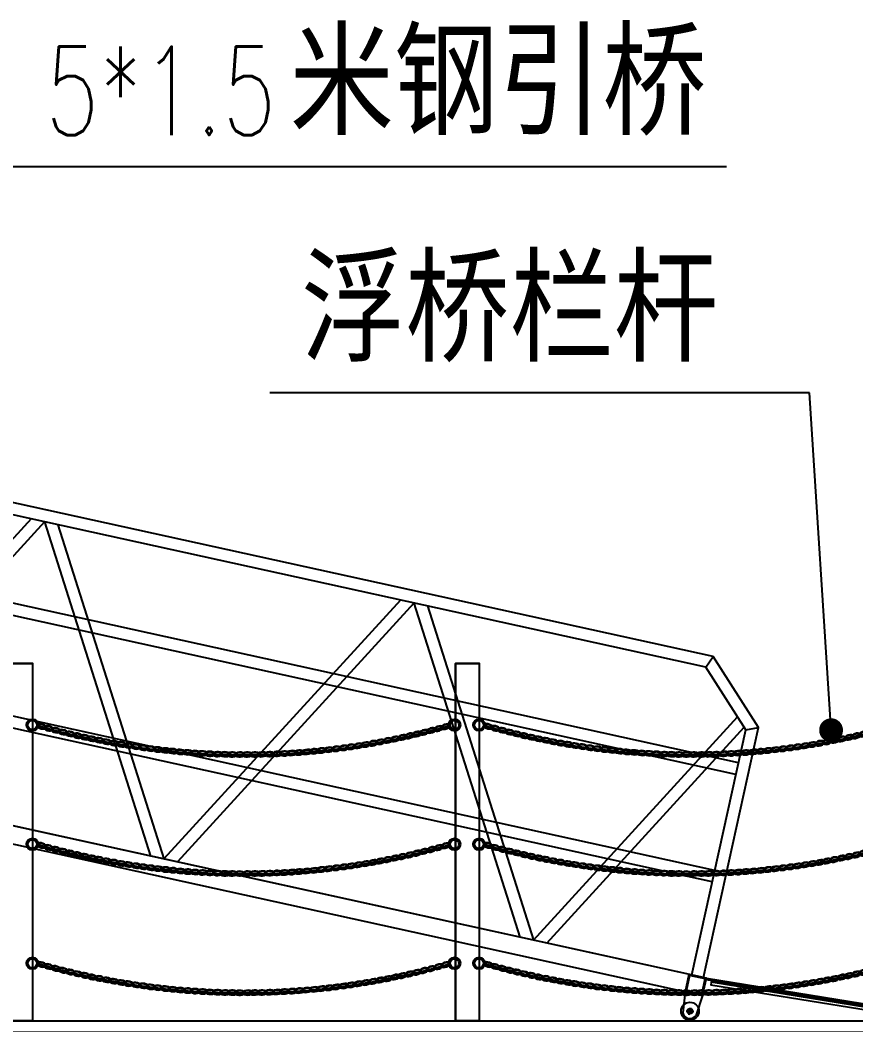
# Model space of a CAD drawing. Header units: millimetres. Extents: x 7263 to 319917, y -161937 to 156976.
# Drawn here: x 158234 to 161041, y -120162 to -116787 of the extents above; entities that cross this region are included whole.
import ezdxf

# ---------------------------------------------------------------- set-up
doc = ezdxf.new("R2010")
doc.units = ezdxf.units.MM
doc.header["$LTSCALE"] = 1000
for name, color, linetype in [('00-HATCH(填充)', 250, 'Continuous'), ('DIM_LEAD', 3, 'Continuous'), ('PUB_TEXT', 7, 'Continuous'), ('W-PLASTIC_RAILINGS塑木栏杆', 6, 'Continuous'), ('W-REVETMENT驳岸', 251, 'Continuous'), ('W-STEEL_KEEL钢龙骨', 5, 'Continuous')]:
    doc.layers.add(name, color=color, linetype=linetype)
doc.styles.add('_TCH_DIM', font='SIMPLEX.shx', dxfattribs={"bigfont": 'hztxt.shx'})

# ---------------------------------------------------------------- blocks, each defined once
blk = doc.blocks.new('踏板')
at = {"color": 1}
blk.add_line((-10.2, 12.8), (-10.2, 12.8), dxfattribs=at)
blk.add_lwpolyline([(771.4, -170.8), (770.7, -173.7, -0.414214), (769.5, -174.4), (-6, 11.7, -0.416514), (-6.7, 12.9), (-5.8, 16.8, -0.411917), (-4.6, 17.6), (770, -168.4)], format="xyb")
blk.add_lwpolyline([(669.4, -150.4), (12.1, 7.4), (9, -5.3), (666.4, -163)], close=True)
blk.add_lwpolyline([(668.2, -155.3), (10.9, 2.5)])
blk = doc.blocks.new('引桥')
at = {"color": 4}
for p, q in [((2273.4, 539.9), (2290, 579.9)), ((2450, 363.3), (2490, 379.9))]:
    blk.add_line(p, q, dxfattribs=at)
at = {"color": 0}
for p, q in [((2450, 249.9), (-2450, 249.9)), ((2450, 209.9), (-2450, 209.9)), ((2450, -120.1), (-2450, -120.1)), ((2450, -160.1), (-2450, -160.1))]:
    blk.add_line(p, q, dxfattribs=at)
at = {"color": 3}
blk.add_line((2500, -480.1), (-2445, -480.1), dxfattribs=at)
at = {"color": 3, "lineweight": 5}
blk.add_line((2500, -540.1), (2440, -540.1), dxfattribs=at)
for p, q in [((2440, -540.1), (2500, -540.1)), ((2440, -540.1), (2447.6, -611.1)), ((2500, -540.1), (2492.4, -611.1))]:
    blk.add_line(p, q)
at = {"color": 4}
for points in [[(2290, 579.9), (-2290, 579.9), (-2490, 379.9), (-2490, -480.1)], [(2490, -480.1), (2490, 379.9), (2290, 579.9)], [(2273.4, 539.9), (-2273.4, 539.9), (-2450, 363.3), (-2450, -480.1)], [(2450, -480.1), (2450, 363.3), (2273.4, 539.9)]]:
    blk.add_lwpolyline(points, dxfattribs=at)
for points in [[(-46.2, 539.9), (-635.1, -480.1)], [(0, 539.9), (-588.9, -480.1)], [(0, 539.9), (588.9, -480.1)], [(46.2, 539.9), (635.1, -480.1)], [(1224, 539.9), (635.1, -480.1)], [(1270.2, 539.9), (681.3, -480.1)], [(1270.2, 539.9), (1859.1, -480.1)], [(1316.4, 539.9), (1905.3, -480.1)], [(1905.3, -480.1), (2413.4, 400)], [(1951.4, -480.1), (2442.6, 370.7)]]:
    blk.add_lwpolyline(points)
at = {"color": 3}
blk.add_lwpolyline([(-2445, -540.1), (2500, -540.1), (2500, -480.1), (-2445, -480.1)], dxfattribs=at)
for points in [[(2500, -480.1), (2440, -480.1), (2440, -540.1), (2500, -540.1)], [(2497, -483.1), (2443, -483.1), (2443, -537.1), (2497, -537.1)]]:
    blk.add_lwpolyline(points, close=True)
at = {"lineweight": -3}
blk.add_circle((2470, -600.1), 30, dxfattribs=at)
blk.add_circle((2470, -600.1), 9)
blk.add_arc((2470, -600.1), 25, 206.1956, 333.8044)
at = {"layer": '00-HATCH(填充)', "color": 0, "lineweight": -3, "ltscale": 0.5}
for p, q in [((2457.5, -600.1), (2482.5, -600.1)), ((2470, -612.6), (2470, -587.6))]:
    blk.add_line(p, q, dxfattribs=at)
at = {"layer": '00-HATCH(填充)', "color": 0, "lineweight": -3}
blk.add_circle((2470, -600.1), 6, dxfattribs=at)
blk = doc.blocks.new('*U472')
at = {"layer": 'W-PLASTIC_RAILINGS塑木栏杆'}
for centre, start_param, end_param in [((15.9, 0.7), 5.719675, 11.831037), ((41, 0.9), 2.578067, 8.689445)]:
    blk.add_ellipse(centre, major_axis=(15.9, 0.7), ratio=0.498883, start_param=start_param, end_param=end_param, dxfattribs=at)
for points, knots in [([(28.1, -1.9), (28.2, -1.8), (28.3, -1.6), (29, -1), (29.4, -0.5), (29.8, 0.2), (30, 0.5), (30, 1), (30, 1.1), (30, 1.3), (30, 1.5), (30, 1.8), (29.8, 2.3), (29.6, 2.6), (29.1, 3.2), (28.8, 3.5), (28.1, 4.1), (27.6, 4.4), (26.1, 5.2), (24.7, 5.7), (21.7, 6.5), (20, 6.7), (16.5, 6.9), (14.7, 6.8), (11.2, 6.3), (9.5, 5.9), (6.8, 5), (5.7, 4.5), (4.1, 3.5), (3.5, 3), (2.6, 2.1), (2.3, 1.7), (2, 1), (1.9, 0.7), (1.8, 0.1), (1.8, -0.2), (2, -0.8), (2.2, -1.1), (2.7, -1.8), (3.1, -2.2), (4.1, -2.9), (4.7, -3.3), (6, -3.9), (6.8, -4.2), (9, -4.9), (10.5, -5.2), (13.9, -5.5), (15.6, -5.5), (19, -5.2), (20.7, -4.9), (23.8, -4.1), (25.2, -3.6), (26.4, -3), (26.4, -2.9), (26.5, -2.9)], [5.672591, 5.672591, 5.672591, 5.672591, 5.732045, 5.732045, 5.989329, 5.989329, 6.173043, 6.173043, 6.283185, 6.283185, 6.283185, 6.455274, 6.455274, 6.627362, 6.627362, 6.79945, 6.79945, 6.971538, 6.971538, 7.326596, 7.326596, 7.681654, 7.681654, 8.036712, 8.036712, 8.39177, 8.39177, 8.689562, 8.689562, 8.937439, 8.937439, 9.144062, 9.144062, 9.350686, 9.350686, 9.55731, 9.55731, 9.763933, 9.763933, 9.970557, 9.970557, 10.177181, 10.177181, 10.383804, 10.383804, 10.72734, 10.72734, 11.070875, 11.070875, 11.414411, 11.414411, 11.757946, 11.757946, 11.773982, 11.773982, 11.773982, 11.773982]), ([(28.9, 3.4), (28.6, 3.2), (28.3, 2.9), (27.7, 2.3), (27.4, 1.9), (27, 1.2), (26.9, 0.9), (26.9, 0.3), (26.9, 0), (27.1, -0.6), (27.3, -1), (27.8, -1.7), (28.2, -2), (29.1, -2.7), (29.7, -3.1), (31.1, -3.7), (31.8, -4), (34, -4.7), (35.6, -5), (38.9, -5.3), (40.7, -5.3), (44.1, -5.1), (45.8, -4.8), (48.8, -3.9), (50.2, -3.4), (52.2, -2.3), (53, -1.8), (54.1, -0.9), (54.5, -0.4), (54.9, 0.4), (55, 0.7), (55.1, 1.1), (55.1, 1.3), (55.1, 1.5), (55.1, 1.7), (55, 1.9), (54.8, 2.5), (54.7, 2.8), (54.2, 3.3), (53.9, 3.6), (53.2, 4.2), (52.7, 4.5), (51.1, 5.4), (49.8, 5.9), (46.8, 6.7), (45.1, 6.9), (41.6, 7.1), (39.7, 7), (36.3, 6.5), (34.6, 6.1), (32.1, 5.3), (31.2, 4.9), (30.4, 4.4)], [2.530994, 2.530994, 2.530994, 2.530994, 2.654253, 2.654253, 2.860877, 2.860877, 3.067501, 3.067501, 3.274124, 3.274124, 3.480748, 3.480748, 3.687372, 3.687372, 3.893995, 3.893995, 4.100619, 4.100619, 4.444154, 4.444154, 4.78769, 4.78769, 5.131226, 5.131226, 5.474761, 5.474761, 5.732045, 5.732045, 5.989329, 5.989329, 6.173043, 6.173043, 6.283185, 6.283185, 6.283185, 6.455274, 6.455274, 6.627362, 6.627362, 6.79945, 6.79945, 6.971538, 6.971538, 7.326596, 7.326596, 7.681654, 7.681654, 8.036712, 8.036712, 8.39177, 8.39177, 8.632388, 8.632388, 8.632388, 8.632388])]:
    blk.add_open_spline(points, degree=3, knots=knots, dxfattribs=at)
blk = doc.blocks.new('*U471')
at = {"layer": 'W-REVETMENT驳岸', "color": 0, "linetype": 'ByBlock', "lineweight": -2, "transparency": 16777216}
for p, rotation in [((158290, -119155.5, 0), 343.7596410643241), ((158338.2, -119169, 0), 344.9116509759439), ((159575, -119183.8, 0), 13.7118987664289), ((159623.4, -119171.5, 0), 14.86390867804875), ((158386.6, -119181.5, 0), 346.0636608875634), ((158435.2, -119193.1, 0), 347.2156707991829), ((158484.1, -119203.6, 0), 348.3676807108018), ((159428.3, -119215, 0), 10.25586903157044), ((159477.4, -119205.6, 0), 11.40787894318993), ((159526.3, -119195.2, 0), 12.55988885480942), ((158533.2, -119213.2, 0), 349.5196906224209), ((158582.4, -119221.8, 0), 350.6717005340404), ((158631.8, -119229.4, 0), 351.8237104456595), ((158681.4, -119236, 0), 352.9757203572792), ((159230.2, -119242.6, 0), 5.647829385092752), ((159280, -119237.2, 0), 6.799839296711946), ((159329.5, -119230.8, 0), 7.951849208331474), ((159379, -119223.4, 0), 9.103859119950942), ((158731.1, -119241.7, 0), 354.1277302688983), ((158780.9, -119246.3, 0), 355.2797401805178), ((158830.7, -119249.9, 0), 356.4317500921376), ((158880.7, -119252.5, 0), 357.5837600037576), ((158930.7, -119254.1, 0), 358.7357699153767), ((158980.6, -119254.7, 0), 359.8877798269957), ((159030.6, -119254.3, 0), 1.039789738615529), ((159080.6, -119252.9, 0), 2.191799650234382), ((159130.6, -119250.5, 0), 3.343809561854126), ((159180.4, -119247.1, 0), 4.495819473473601)]:
    blk.add_blockref('*U472', p, dxfattribs=dict(at, rotation=rotation))
blk = doc.blocks.new('*U467')
at = {"layer": 'W-PLASTIC_RAILINGS塑木栏杆'}
for centre, start_param, end_param in [((15.9, 0.7), 5.719675, 11.831037), ((41, 0.9), 2.578067, 8.689445)]:
    blk.add_ellipse(centre, major_axis=(15.9, 0.7), ratio=0.498883, start_param=start_param, end_param=end_param, dxfattribs=at)
for points, knots in [([(28.1, -1.9), (28.2, -1.8), (28.3, -1.6), (29, -1), (29.4, -0.5), (29.8, 0.2), (30, 0.5), (30, 1), (30, 1.1), (30, 1.3), (30, 1.5), (30, 1.8), (29.8, 2.3), (29.6, 2.6), (29.1, 3.2), (28.8, 3.5), (28.1, 4.1), (27.6, 4.4), (26.1, 5.2), (24.7, 5.7), (21.7, 6.5), (20, 6.7), (16.5, 6.9), (14.7, 6.8), (11.2, 6.3), (9.5, 5.9), (6.8, 5), (5.7, 4.5), (4.1, 3.5), (3.5, 3), (2.6, 2.1), (2.3, 1.7), (2, 1), (1.9, 0.7), (1.8, 0.1), (1.8, -0.2), (2, -0.8), (2.2, -1.1), (2.7, -1.8), (3.1, -2.2), (4.1, -2.9), (4.7, -3.3), (6, -3.9), (6.8, -4.2), (9, -4.9), (10.5, -5.2), (13.9, -5.5), (15.6, -5.5), (19, -5.2), (20.7, -4.9), (23.8, -4.1), (25.2, -3.6), (26.4, -3), (26.4, -2.9), (26.5, -2.9)], [5.672591, 5.672591, 5.672591, 5.672591, 5.732045, 5.732045, 5.989329, 5.989329, 6.173043, 6.173043, 6.283185, 6.283185, 6.283185, 6.455274, 6.455274, 6.627362, 6.627362, 6.79945, 6.79945, 6.971538, 6.971538, 7.326596, 7.326596, 7.681654, 7.681654, 8.036712, 8.036712, 8.39177, 8.39177, 8.689562, 8.689562, 8.937439, 8.937439, 9.144062, 9.144062, 9.350686, 9.350686, 9.55731, 9.55731, 9.763933, 9.763933, 9.970557, 9.970557, 10.177181, 10.177181, 10.383804, 10.383804, 10.72734, 10.72734, 11.070875, 11.070875, 11.414411, 11.414411, 11.757946, 11.757946, 11.773982, 11.773982, 11.773982, 11.773982]), ([(28.9, 3.4), (28.6, 3.2), (28.3, 2.9), (27.7, 2.3), (27.4, 1.9), (27, 1.2), (26.9, 0.9), (26.9, 0.3), (26.9, 0), (27.1, -0.6), (27.3, -1), (27.8, -1.7), (28.2, -2), (29.1, -2.7), (29.7, -3.1), (31.1, -3.7), (31.8, -4), (34, -4.7), (35.6, -5), (38.9, -5.3), (40.7, -5.3), (44.1, -5.1), (45.8, -4.8), (48.8, -3.9), (50.2, -3.4), (52.2, -2.3), (53, -1.8), (54.1, -0.9), (54.5, -0.4), (54.9, 0.4), (55, 0.7), (55.1, 1.1), (55.1, 1.3), (55.1, 1.5), (55.1, 1.7), (55, 1.9), (54.8, 2.5), (54.7, 2.8), (54.2, 3.3), (53.9, 3.6), (53.2, 4.2), (52.7, 4.5), (51.1, 5.4), (49.8, 5.9), (46.8, 6.7), (45.1, 6.9), (41.6, 7.1), (39.7, 7), (36.3, 6.5), (34.6, 6.1), (32.1, 5.3), (31.2, 4.9), (30.4, 4.4)], [2.530994, 2.530994, 2.530994, 2.530994, 2.654253, 2.654253, 2.860877, 2.860877, 3.067501, 3.067501, 3.274124, 3.274124, 3.480748, 3.480748, 3.687372, 3.687372, 3.893995, 3.893995, 4.100619, 4.100619, 4.444154, 4.444154, 4.78769, 4.78769, 5.131226, 5.131226, 5.474761, 5.474761, 5.732045, 5.732045, 5.989329, 5.989329, 6.173043, 6.173043, 6.283185, 6.283185, 6.283185, 6.455274, 6.455274, 6.627362, 6.627362, 6.79945, 6.79945, 6.971538, 6.971538, 7.326596, 7.326596, 7.681654, 7.681654, 8.036712, 8.036712, 8.39177, 8.39177, 8.632388, 8.632388, 8.632388, 8.632388])]:
    blk.add_open_spline(points, degree=3, knots=knots, dxfattribs=at)
blk = doc.blocks.new('*U468')
at = {"layer": 'W-REVETMENT驳岸', "color": 0, "linetype": 'ByBlock', "lineweight": -2, "transparency": 16777216}
for p, rotation in [((158290, -119555.5, 0), 343.7596410643241), ((158338.2, -119569, 0), 344.9116509759439), ((159575, -119583.8, 0), 13.7118987664289), ((159623.4, -119571.5, 0), 14.86390867804875), ((158386.6, -119581.5, 0), 346.0636608875634), ((158435.2, -119593.1, 0), 347.2156707991829), ((158484.1, -119603.6, 0), 348.3676807108018), ((159428.3, -119615, 0), 10.25586903157044), ((159477.4, -119605.6, 0), 11.40787894318993), ((159526.3, -119595.2, 0), 12.55988885480942), ((158533.2, -119613.2, 0), 349.5196906224209), ((158582.4, -119621.8, 0), 350.6717005340404), ((158631.8, -119629.4, 0), 351.8237104456595), ((158681.4, -119636, 0), 352.9757203572792), ((158731.1, -119641.7, 0), 354.1277302688983), ((159180.4, -119647.1, 0), 4.495819473473601), ((159230.2, -119642.6, 0), 5.647829385092752), ((159280, -119637.2, 0), 6.799839296711946), ((159329.5, -119630.8, 0), 7.951849208331474), ((159379, -119623.4, 0), 9.103859119950942), ((158780.9, -119646.3, 0), 355.2797401805178), ((158830.7, -119649.9, 0), 356.4317500921376), ((158880.7, -119652.5, 0), 357.5837600037576), ((158930.7, -119654.1, 0), 358.7357699153767), ((158980.6, -119654.7, 0), 359.8877798269957), ((159030.6, -119654.3, 0), 1.039789738615529), ((159080.6, -119652.9, 0), 2.191799650234382), ((159130.6, -119650.5, 0), 3.343809561854126)]:
    blk.add_blockref('*U467', p, dxfattribs=dict(at, rotation=rotation))
blk = doc.blocks.new('*U469')
at = {"layer": 'W-PLASTIC_RAILINGS塑木栏杆'}
for centre, start_param, end_param in [((15.9, 0.7), 5.719675, 11.831037), ((41, 0.9), 2.578067, 8.689445)]:
    blk.add_ellipse(centre, major_axis=(15.9, 0.7), ratio=0.498883, start_param=start_param, end_param=end_param, dxfattribs=at)
for points, knots in [([(28.1, -1.9), (28.2, -1.8), (28.3, -1.6), (29, -1), (29.4, -0.5), (29.8, 0.2), (30, 0.5), (30, 1), (30, 1.1), (30, 1.3), (30, 1.5), (30, 1.8), (29.8, 2.3), (29.6, 2.6), (29.1, 3.2), (28.8, 3.5), (28.1, 4.1), (27.6, 4.4), (26.1, 5.2), (24.7, 5.7), (21.7, 6.5), (20, 6.7), (16.5, 6.9), (14.7, 6.8), (11.2, 6.3), (9.5, 5.9), (6.8, 5), (5.7, 4.5), (4.1, 3.5), (3.5, 3), (2.6, 2.1), (2.3, 1.7), (2, 1), (1.9, 0.7), (1.8, 0.1), (1.8, -0.2), (2, -0.8), (2.2, -1.1), (2.7, -1.8), (3.1, -2.2), (4.1, -2.9), (4.7, -3.3), (6, -3.9), (6.8, -4.2), (9, -4.9), (10.5, -5.2), (13.9, -5.5), (15.6, -5.5), (19, -5.2), (20.7, -4.9), (23.8, -4.1), (25.2, -3.6), (26.4, -3), (26.4, -2.9), (26.5, -2.9)], [5.672591, 5.672591, 5.672591, 5.672591, 5.732045, 5.732045, 5.989329, 5.989329, 6.173043, 6.173043, 6.283185, 6.283185, 6.283185, 6.455274, 6.455274, 6.627362, 6.627362, 6.79945, 6.79945, 6.971538, 6.971538, 7.326596, 7.326596, 7.681654, 7.681654, 8.036712, 8.036712, 8.39177, 8.39177, 8.689562, 8.689562, 8.937439, 8.937439, 9.144062, 9.144062, 9.350686, 9.350686, 9.55731, 9.55731, 9.763933, 9.763933, 9.970557, 9.970557, 10.177181, 10.177181, 10.383804, 10.383804, 10.72734, 10.72734, 11.070875, 11.070875, 11.414411, 11.414411, 11.757946, 11.757946, 11.773982, 11.773982, 11.773982, 11.773982]), ([(28.9, 3.4), (28.6, 3.2), (28.3, 2.9), (27.7, 2.3), (27.4, 1.9), (27, 1.2), (26.9, 0.9), (26.9, 0.3), (26.9, 0), (27.1, -0.6), (27.3, -1), (27.8, -1.7), (28.2, -2), (29.1, -2.7), (29.7, -3.1), (31.1, -3.7), (31.8, -4), (34, -4.7), (35.6, -5), (38.9, -5.3), (40.7, -5.3), (44.1, -5.1), (45.8, -4.8), (48.8, -3.9), (50.2, -3.4), (52.2, -2.3), (53, -1.8), (54.1, -0.9), (54.5, -0.4), (54.9, 0.4), (55, 0.7), (55.1, 1.1), (55.1, 1.3), (55.1, 1.5), (55.1, 1.7), (55, 1.9), (54.8, 2.5), (54.7, 2.8), (54.2, 3.3), (53.9, 3.6), (53.2, 4.2), (52.7, 4.5), (51.1, 5.4), (49.8, 5.9), (46.8, 6.7), (45.1, 6.9), (41.6, 7.1), (39.7, 7), (36.3, 6.5), (34.6, 6.1), (32.1, 5.3), (31.2, 4.9), (30.4, 4.4)], [2.530994, 2.530994, 2.530994, 2.530994, 2.654253, 2.654253, 2.860877, 2.860877, 3.067501, 3.067501, 3.274124, 3.274124, 3.480748, 3.480748, 3.687372, 3.687372, 3.893995, 3.893995, 4.100619, 4.100619, 4.444154, 4.444154, 4.78769, 4.78769, 5.131226, 5.131226, 5.474761, 5.474761, 5.732045, 5.732045, 5.989329, 5.989329, 6.173043, 6.173043, 6.283185, 6.283185, 6.283185, 6.455274, 6.455274, 6.627362, 6.627362, 6.79945, 6.79945, 6.971538, 6.971538, 7.326596, 7.326596, 7.681654, 7.681654, 8.036712, 8.036712, 8.39177, 8.39177, 8.632388, 8.632388, 8.632388, 8.632388])]:
    blk.add_open_spline(points, degree=3, knots=knots, dxfattribs=at)
blk = doc.blocks.new('*U470')
at = {"layer": 'W-REVETMENT驳岸', "color": 0, "linetype": 'ByBlock', "lineweight": -2, "transparency": 16777216}
for p, rotation in [((158290, -119955.5, 0), 343.7596410643241), ((158338.2, -119969, 0), 344.9116509759439), ((158386.6, -119981.5, 0), 346.0636608875634), ((159575, -119983.8, 0), 13.7118987664289), ((159623.4, -119971.5, 0), 14.86390867804875), ((158435.2, -119993.1, 0), 347.2156707991829), ((158484.1, -120003.6, 0), 348.3676807108018), ((158533.2, -120013.2, 0), 349.5196906224209), ((159379, -120023.4, 0), 9.103859119950942), ((159428.3, -120015, 0), 10.25586903157044), ((159477.4, -120005.6, 0), 11.40787894318993), ((159526.3, -119995.2, 0), 12.55988885480942), ((158582.4, -120021.8, 0), 350.6717005340404), ((158631.8, -120029.4, 0), 351.8237104456595), ((158681.4, -120036, 0), 352.9757203572792), ((158731.1, -120041.7, 0), 354.1277302688983), ((158780.9, -120046.3, 0), 355.2797401805178), ((159130.6, -120050.5, 0), 3.343809561854126), ((159180.4, -120047.1, 0), 4.495819473473601), ((159230.2, -120042.6, 0), 5.647829385092752), ((159280, -120037.2, 0), 6.799839296711946), ((159329.5, -120030.8, 0), 7.951849208331474), ((158830.7, -120049.9, 0), 356.4317500921376), ((158880.7, -120052.5, 0), 357.5837600037576), ((158930.7, -120054.1, 0), 358.7357699153767), ((158980.6, -120054.7, 0), 359.8877798269957), ((159030.6, -120054.3, 0), 1.039789738615529), ((159080.6, -120052.9, 0), 2.191799650234382)]:
    blk.add_blockref('*U469', p, dxfattribs=dict(at, rotation=rotation))
blk = doc.blocks.new('*U478')
at = {"layer": 'W-PLASTIC_RAILINGS塑木栏杆'}
for centre, start_param, end_param in [((15.9, 0.7), 5.719675, 11.831037), ((41, 0.9), 2.578067, 8.689445)]:
    blk.add_ellipse(centre, major_axis=(15.9, 0.7), ratio=0.498883, start_param=start_param, end_param=end_param, dxfattribs=at)
for points, knots in [([(28.1, -1.9), (28.2, -1.8), (28.3, -1.6), (29, -1), (29.4, -0.5), (29.8, 0.2), (30, 0.5), (30, 1), (30, 1.1), (30, 1.3), (30, 1.5), (30, 1.8), (29.8, 2.3), (29.6, 2.6), (29.1, 3.2), (28.8, 3.5), (28.1, 4.1), (27.6, 4.4), (26.1, 5.2), (24.7, 5.7), (21.7, 6.5), (20, 6.7), (16.5, 6.9), (14.7, 6.8), (11.2, 6.3), (9.5, 5.9), (6.8, 5), (5.7, 4.5), (4.1, 3.5), (3.5, 3), (2.6, 2.1), (2.3, 1.7), (2, 1), (1.9, 0.7), (1.8, 0.1), (1.8, -0.2), (2, -0.8), (2.2, -1.1), (2.7, -1.8), (3.1, -2.2), (4.1, -2.9), (4.7, -3.3), (6, -3.9), (6.8, -4.2), (9, -4.9), (10.5, -5.2), (13.9, -5.5), (15.6, -5.5), (19, -5.2), (20.7, -4.9), (23.8, -4.1), (25.2, -3.6), (26.4, -3), (26.4, -2.9), (26.5, -2.9)], [5.672591, 5.672591, 5.672591, 5.672591, 5.732045, 5.732045, 5.989329, 5.989329, 6.173043, 6.173043, 6.283185, 6.283185, 6.283185, 6.455274, 6.455274, 6.627362, 6.627362, 6.79945, 6.79945, 6.971538, 6.971538, 7.326596, 7.326596, 7.681654, 7.681654, 8.036712, 8.036712, 8.39177, 8.39177, 8.689562, 8.689562, 8.937439, 8.937439, 9.144062, 9.144062, 9.350686, 9.350686, 9.55731, 9.55731, 9.763933, 9.763933, 9.970557, 9.970557, 10.177181, 10.177181, 10.383804, 10.383804, 10.72734, 10.72734, 11.070875, 11.070875, 11.414411, 11.414411, 11.757946, 11.757946, 11.773982, 11.773982, 11.773982, 11.773982]), ([(28.9, 3.4), (28.6, 3.2), (28.3, 2.9), (27.7, 2.3), (27.4, 1.9), (27, 1.2), (26.9, 0.9), (26.9, 0.3), (26.9, 0), (27.1, -0.6), (27.3, -1), (27.8, -1.7), (28.2, -2), (29.1, -2.7), (29.7, -3.1), (31.1, -3.7), (31.8, -4), (34, -4.7), (35.6, -5), (38.9, -5.3), (40.7, -5.3), (44.1, -5.1), (45.8, -4.8), (48.8, -3.9), (50.2, -3.4), (52.2, -2.3), (53, -1.8), (54.1, -0.9), (54.5, -0.4), (54.9, 0.4), (55, 0.7), (55.1, 1.1), (55.1, 1.3), (55.1, 1.5), (55.1, 1.7), (55, 1.9), (54.8, 2.5), (54.7, 2.8), (54.2, 3.3), (53.9, 3.6), (53.2, 4.2), (52.7, 4.5), (51.1, 5.4), (49.8, 5.9), (46.8, 6.7), (45.1, 6.9), (41.6, 7.1), (39.7, 7), (36.3, 6.5), (34.6, 6.1), (32.1, 5.3), (31.2, 4.9), (30.4, 4.4)], [2.530994, 2.530994, 2.530994, 2.530994, 2.654253, 2.654253, 2.860877, 2.860877, 3.067501, 3.067501, 3.274124, 3.274124, 3.480748, 3.480748, 3.687372, 3.687372, 3.893995, 3.893995, 4.100619, 4.100619, 4.444154, 4.444154, 4.78769, 4.78769, 5.131226, 5.131226, 5.474761, 5.474761, 5.732045, 5.732045, 5.989329, 5.989329, 6.173043, 6.173043, 6.283185, 6.283185, 6.283185, 6.455274, 6.455274, 6.627362, 6.627362, 6.79945, 6.79945, 6.971538, 6.971538, 7.326596, 7.326596, 7.681654, 7.681654, 8.036712, 8.036712, 8.39177, 8.39177, 8.632388, 8.632388, 8.632388, 8.632388])]:
    blk.add_open_spline(points, degree=3, knots=knots, dxfattribs=at)
blk = doc.blocks.new('*U477')
at = {"layer": 'W-REVETMENT驳岸', "color": 0, "linetype": 'ByBlock', "lineweight": -2, "transparency": 16777216}
for p, rotation in [((159790, -119155.5, 0), 343.7596410643241), ((159838.2, -119169, 0), 344.9116509759439), ((161075, -119183.8, 0), 13.7118987664289), ((161123.4, -119171.5, 0), 14.86390867804875), ((159886.6, -119181.5, 0), 346.0636608875634), ((159935.2, -119193.1, 0), 347.2156707991829), ((159984.1, -119203.6, 0), 348.3676807108018), ((160928.3, -119215, 0), 10.25586903157044), ((160977.4, -119205.6, 0), 11.40787894318993), ((161026.3, -119195.2, 0), 12.55988885480942), ((160033.2, -119213.2, 0), 349.5196906224209), ((160082.4, -119221.8, 0), 350.6717005340404), ((160131.8, -119229.4, 0), 351.8237104456595), ((160181.4, -119236, 0), 352.9757203572792), ((160730.2, -119242.6, 0), 5.647829385092752), ((160780, -119237.2, 0), 6.799839296711946), ((160829.5, -119230.8, 0), 7.951849208331474), ((160879, -119223.4, 0), 9.103859119950942), ((160231.1, -119241.7, 0), 354.1277302688983), ((160280.9, -119246.3, 0), 355.2797401805178), ((160330.7, -119249.9, 0), 356.4317500921376), ((160380.7, -119252.5, 0), 357.5837600037576), ((160430.7, -119254.1, 0), 358.7357699153767), ((160480.6, -119254.7, 0), 359.8877798269957), ((160530.6, -119254.3, 0), 1.039789738615529), ((160580.6, -119252.9, 0), 2.191799650234382), ((160630.6, -119250.5, 0), 3.343809561854126), ((160680.4, -119247.1, 0), 4.495819473473601)]:
    blk.add_blockref('*U478', p, dxfattribs=dict(at, rotation=rotation))
blk = doc.blocks.new('*U473')
at = {"layer": 'W-PLASTIC_RAILINGS塑木栏杆'}
for centre, start_param, end_param in [((15.9, 0.7), 5.719675, 11.831037), ((41, 0.9), 2.578067, 8.689445)]:
    blk.add_ellipse(centre, major_axis=(15.9, 0.7), ratio=0.498883, start_param=start_param, end_param=end_param, dxfattribs=at)
for points, knots in [([(28.1, -1.9), (28.2, -1.8), (28.3, -1.6), (29, -1), (29.4, -0.5), (29.8, 0.2), (30, 0.5), (30, 1), (30, 1.1), (30, 1.3), (30, 1.5), (30, 1.8), (29.8, 2.3), (29.6, 2.6), (29.1, 3.2), (28.8, 3.5), (28.1, 4.1), (27.6, 4.4), (26.1, 5.2), (24.7, 5.7), (21.7, 6.5), (20, 6.7), (16.5, 6.9), (14.7, 6.8), (11.2, 6.3), (9.5, 5.9), (6.8, 5), (5.7, 4.5), (4.1, 3.5), (3.5, 3), (2.6, 2.1), (2.3, 1.7), (2, 1), (1.9, 0.7), (1.8, 0.1), (1.8, -0.2), (2, -0.8), (2.2, -1.1), (2.7, -1.8), (3.1, -2.2), (4.1, -2.9), (4.7, -3.3), (6, -3.9), (6.8, -4.2), (9, -4.9), (10.5, -5.2), (13.9, -5.5), (15.6, -5.5), (19, -5.2), (20.7, -4.9), (23.8, -4.1), (25.2, -3.6), (26.4, -3), (26.4, -2.9), (26.5, -2.9)], [5.672591, 5.672591, 5.672591, 5.672591, 5.732045, 5.732045, 5.989329, 5.989329, 6.173043, 6.173043, 6.283185, 6.283185, 6.283185, 6.455274, 6.455274, 6.627362, 6.627362, 6.79945, 6.79945, 6.971538, 6.971538, 7.326596, 7.326596, 7.681654, 7.681654, 8.036712, 8.036712, 8.39177, 8.39177, 8.689562, 8.689562, 8.937439, 8.937439, 9.144062, 9.144062, 9.350686, 9.350686, 9.55731, 9.55731, 9.763933, 9.763933, 9.970557, 9.970557, 10.177181, 10.177181, 10.383804, 10.383804, 10.72734, 10.72734, 11.070875, 11.070875, 11.414411, 11.414411, 11.757946, 11.757946, 11.773982, 11.773982, 11.773982, 11.773982]), ([(28.9, 3.4), (28.6, 3.2), (28.3, 2.9), (27.7, 2.3), (27.4, 1.9), (27, 1.2), (26.9, 0.9), (26.9, 0.3), (26.9, 0), (27.1, -0.6), (27.3, -1), (27.8, -1.7), (28.2, -2), (29.1, -2.7), (29.7, -3.1), (31.1, -3.7), (31.8, -4), (34, -4.7), (35.6, -5), (38.9, -5.3), (40.7, -5.3), (44.1, -5.1), (45.8, -4.8), (48.8, -3.9), (50.2, -3.4), (52.2, -2.3), (53, -1.8), (54.1, -0.9), (54.5, -0.4), (54.9, 0.4), (55, 0.7), (55.1, 1.1), (55.1, 1.3), (55.1, 1.5), (55.1, 1.7), (55, 1.9), (54.8, 2.5), (54.7, 2.8), (54.2, 3.3), (53.9, 3.6), (53.2, 4.2), (52.7, 4.5), (51.1, 5.4), (49.8, 5.9), (46.8, 6.7), (45.1, 6.9), (41.6, 7.1), (39.7, 7), (36.3, 6.5), (34.6, 6.1), (32.1, 5.3), (31.2, 4.9), (30.4, 4.4)], [2.530994, 2.530994, 2.530994, 2.530994, 2.654253, 2.654253, 2.860877, 2.860877, 3.067501, 3.067501, 3.274124, 3.274124, 3.480748, 3.480748, 3.687372, 3.687372, 3.893995, 3.893995, 4.100619, 4.100619, 4.444154, 4.444154, 4.78769, 4.78769, 5.131226, 5.131226, 5.474761, 5.474761, 5.732045, 5.732045, 5.989329, 5.989329, 6.173043, 6.173043, 6.283185, 6.283185, 6.283185, 6.455274, 6.455274, 6.627362, 6.627362, 6.79945, 6.79945, 6.971538, 6.971538, 7.326596, 7.326596, 7.681654, 7.681654, 8.036712, 8.036712, 8.39177, 8.39177, 8.632388, 8.632388, 8.632388, 8.632388])]:
    blk.add_open_spline(points, degree=3, knots=knots, dxfattribs=at)
blk = doc.blocks.new('*U474')
at = {"layer": 'W-REVETMENT驳岸', "color": 0, "linetype": 'ByBlock', "lineweight": -2, "transparency": 16777216}
for p, rotation in [((159790, -119555.5, 0), 343.7596410643241), ((159838.2, -119569, 0), 344.9116509759439), ((161075, -119583.8, 0), 13.7118987664289), ((161123.4, -119571.5, 0), 14.86390867804875), ((159886.6, -119581.5, 0), 346.0636608875634), ((159935.2, -119593.1, 0), 347.2156707991829), ((159984.1, -119603.6, 0), 348.3676807108018), ((160928.3, -119615, 0), 10.25586903157044), ((160977.4, -119605.6, 0), 11.40787894318993), ((161026.3, -119595.2, 0), 12.55988885480942), ((160033.2, -119613.2, 0), 349.5196906224209), ((160082.4, -119621.8, 0), 350.6717005340404), ((160131.8, -119629.4, 0), 351.8237104456595), ((160181.4, -119636, 0), 352.9757203572792), ((160231.1, -119641.7, 0), 354.1277302688983), ((160680.4, -119647.1, 0), 4.495819473473601), ((160730.2, -119642.6, 0), 5.647829385092752), ((160780, -119637.2, 0), 6.799839296711946), ((160829.5, -119630.8, 0), 7.951849208331474), ((160879, -119623.4, 0), 9.103859119950942), ((160280.9, -119646.3, 0), 355.2797401805178), ((160330.7, -119649.9, 0), 356.4317500921376), ((160380.7, -119652.5, 0), 357.5837600037576), ((160430.7, -119654.1, 0), 358.7357699153767), ((160480.6, -119654.7, 0), 359.8877798269957), ((160530.6, -119654.3, 0), 1.039789738615529), ((160580.6, -119652.9, 0), 2.191799650234382), ((160630.6, -119650.5, 0), 3.343809561854126)]:
    blk.add_blockref('*U473', p, dxfattribs=dict(at, rotation=rotation))
blk = doc.blocks.new('*U475')
at = {"layer": 'W-PLASTIC_RAILINGS塑木栏杆'}
for centre, start_param, end_param in [((15.9, 0.7), 5.719675, 11.831037), ((41, 0.9), 2.578067, 8.689445)]:
    blk.add_ellipse(centre, major_axis=(15.9, 0.7), ratio=0.498883, start_param=start_param, end_param=end_param, dxfattribs=at)
for points, knots in [([(28.1, -1.9), (28.2, -1.8), (28.3, -1.6), (29, -1), (29.4, -0.5), (29.8, 0.2), (30, 0.5), (30, 1), (30, 1.1), (30, 1.3), (30, 1.5), (30, 1.8), (29.8, 2.3), (29.6, 2.6), (29.1, 3.2), (28.8, 3.5), (28.1, 4.1), (27.6, 4.4), (26.1, 5.2), (24.7, 5.7), (21.7, 6.5), (20, 6.7), (16.5, 6.9), (14.7, 6.8), (11.2, 6.3), (9.5, 5.9), (6.8, 5), (5.7, 4.5), (4.1, 3.5), (3.5, 3), (2.6, 2.1), (2.3, 1.7), (2, 1), (1.9, 0.7), (1.8, 0.1), (1.8, -0.2), (2, -0.8), (2.2, -1.1), (2.7, -1.8), (3.1, -2.2), (4.1, -2.9), (4.7, -3.3), (6, -3.9), (6.8, -4.2), (9, -4.9), (10.5, -5.2), (13.9, -5.5), (15.6, -5.5), (19, -5.2), (20.7, -4.9), (23.8, -4.1), (25.2, -3.6), (26.4, -3), (26.4, -2.9), (26.5, -2.9)], [5.672591, 5.672591, 5.672591, 5.672591, 5.732045, 5.732045, 5.989329, 5.989329, 6.173043, 6.173043, 6.283185, 6.283185, 6.283185, 6.455274, 6.455274, 6.627362, 6.627362, 6.79945, 6.79945, 6.971538, 6.971538, 7.326596, 7.326596, 7.681654, 7.681654, 8.036712, 8.036712, 8.39177, 8.39177, 8.689562, 8.689562, 8.937439, 8.937439, 9.144062, 9.144062, 9.350686, 9.350686, 9.55731, 9.55731, 9.763933, 9.763933, 9.970557, 9.970557, 10.177181, 10.177181, 10.383804, 10.383804, 10.72734, 10.72734, 11.070875, 11.070875, 11.414411, 11.414411, 11.757946, 11.757946, 11.773982, 11.773982, 11.773982, 11.773982]), ([(28.9, 3.4), (28.6, 3.2), (28.3, 2.9), (27.7, 2.3), (27.4, 1.9), (27, 1.2), (26.9, 0.9), (26.9, 0.3), (26.9, 0), (27.1, -0.6), (27.3, -1), (27.8, -1.7), (28.2, -2), (29.1, -2.7), (29.7, -3.1), (31.1, -3.7), (31.8, -4), (34, -4.7), (35.6, -5), (38.9, -5.3), (40.7, -5.3), (44.1, -5.1), (45.8, -4.8), (48.8, -3.9), (50.2, -3.4), (52.2, -2.3), (53, -1.8), (54.1, -0.9), (54.5, -0.4), (54.9, 0.4), (55, 0.7), (55.1, 1.1), (55.1, 1.3), (55.1, 1.5), (55.1, 1.7), (55, 1.9), (54.8, 2.5), (54.7, 2.8), (54.2, 3.3), (53.9, 3.6), (53.2, 4.2), (52.7, 4.5), (51.1, 5.4), (49.8, 5.9), (46.8, 6.7), (45.1, 6.9), (41.6, 7.1), (39.7, 7), (36.3, 6.5), (34.6, 6.1), (32.1, 5.3), (31.2, 4.9), (30.4, 4.4)], [2.530994, 2.530994, 2.530994, 2.530994, 2.654253, 2.654253, 2.860877, 2.860877, 3.067501, 3.067501, 3.274124, 3.274124, 3.480748, 3.480748, 3.687372, 3.687372, 3.893995, 3.893995, 4.100619, 4.100619, 4.444154, 4.444154, 4.78769, 4.78769, 5.131226, 5.131226, 5.474761, 5.474761, 5.732045, 5.732045, 5.989329, 5.989329, 6.173043, 6.173043, 6.283185, 6.283185, 6.283185, 6.455274, 6.455274, 6.627362, 6.627362, 6.79945, 6.79945, 6.971538, 6.971538, 7.326596, 7.326596, 7.681654, 7.681654, 8.036712, 8.036712, 8.39177, 8.39177, 8.632388, 8.632388, 8.632388, 8.632388])]:
    blk.add_open_spline(points, degree=3, knots=knots, dxfattribs=at)
blk = doc.blocks.new('*U476')
at = {"layer": 'W-REVETMENT驳岸', "color": 0, "linetype": 'ByBlock', "lineweight": -2, "transparency": 16777216}
for p, rotation in [((159790, -119955.5, 0), 343.7596410643241), ((159838.2, -119969, 0), 344.9116509759439), ((159886.6, -119981.5, 0), 346.0636608875634), ((161075, -119983.8, 0), 13.7118987664289), ((161123.4, -119971.5, 0), 14.86390867804875), ((159935.2, -119993.1, 0), 347.2156707991829), ((159984.1, -120003.6, 0), 348.3676807108018), ((160033.2, -120013.2, 0), 349.5196906224209), ((160879, -120023.4, 0), 9.103859119950942), ((160928.3, -120015, 0), 10.25586903157044), ((160977.4, -120005.6, 0), 11.40787894318993), ((161026.3, -119995.2, 0), 12.55988885480942), ((160082.4, -120021.8, 0), 350.6717005340404), ((160131.8, -120029.4, 0), 351.8237104456595), ((160181.4, -120036, 0), 352.9757203572792), ((160231.1, -120041.7, 0), 354.1277302688983), ((160280.9, -120046.3, 0), 355.2797401805178), ((160630.6, -120050.5, 0), 3.343809561854126), ((160680.4, -120047.1, 0), 4.495819473473601), ((160730.2, -120042.6, 0), 5.647829385092752), ((160780, -120037.2, 0), 6.799839296711946), ((160829.5, -120030.8, 0), 7.951849208331474), ((160330.7, -120049.9, 0), 356.4317500921376), ((160380.7, -120052.5, 0), 357.5837600037576), ((160430.7, -120054.1, 0), 358.7357699153767), ((160480.6, -120054.7, 0), 359.8877798269957), ((160530.6, -120054.3, 0), 1.039789738615529), ((160580.6, -120052.9, 0), 2.191799650234382)]:
    blk.add_blockref('*U475', p, dxfattribs=dict(at, rotation=rotation))

msp = doc.modelspace()

# ---------------------------------------------------------------- linework, layer by layer
at = {"layer": 'DIM_LEAD'}
for p, q in [((157352.4, -117278), (160605.8, -117278)), ((160885.2, -118039.2), (159072.5, -118039.2)), ((160957.3, -119172.2), (160885.2, -118039.2))]:
    msp.add_line(p, q, dxfattribs=at)
at = {"layer": 'DIM_LEAD', "const_width": 40}
msp.add_lwpolyline([(160958.6, -119192.2, 1), (160956, -119152.3, 1)], format="xyb", close=True, dxfattribs=at)
at = {"layer": 'W-PLASTIC_RAILINGS塑木栏杆', "elevation": 0}
for points in [[(158275.7, -120148.1), (158195.7, -120148.1), (158195.7, -118948.1), (158275.7, -118948.1)], [(158196.1, -120148.1), (158276.1, -120148.1), (158276.1, -118948.1), (158196.1, -118948.1)], [(159775.7, -120148.1), (159695.7, -120148.1), (159695.7, -118948.1), (159775.7, -118948.1)], [(159696.1, -120148.1), (159776.1, -120148.1), (159776.1, -118948.1), (159696.1, -118948.1)]]:
    msp.add_lwpolyline(points, close=True, dxfattribs=at)
at = {"layer": 'W-PLASTIC_RAILINGS塑木栏杆', "color": 4}
for centre, radius in [((158275.1, -119154.7, 0), 20), ((158275.1, -119154.7, 0), 15), ((159692.7, -119154.7, 0), 20), ((159692.7, -119154.7, 0), 15), ((159775.1, -119154.7, 0), 20), ((159775.1, -119154.7, 0), 15), ((158275.1, -119555.2, 0), 20), ((158275.1, -119555.2, 0), 15), ((159692.7, -119555.2, 0), 20), ((159692.7, -119555.2, 0), 15), ((159775.1, -119555.2, 0), 20), ((159775.1, -119555.2, 0), 15), ((158275.1, -119955.2, 0), 20), ((159692.7, -119955.2, 0), 20), ((159775.1, -119955.2, 0), 20), ((158275.1, -119955.2, 0), 15), ((159692.7, -119955.2, 0), 15), ((159775.1, -119955.2, 0), 15)]:
    msp.add_circle(centre, radius, dxfattribs=at)
at = {"layer": 'W-PLASTIC_RAILINGS塑木栏杆'}
for centre in [(158985.5, -116767.9, 0), (160485.5, -116767.9, 0), (158985.5, -117167.9, 0), (160485.5, -117167.9, 0), (158985.5, -117567.9, 0), (160485.5, -117567.9, 0)]:
    msp.add_arc(centre, 2486.8, 253.7596, 286.2104, dxfattribs=at)
at = {"layer": 'W-STEEL_KEEL钢龙骨', "elevation": 0}
msp.add_lwpolyline([(156579.8, -120148.1), (162287.9, -120148.1), (162287.9, -120188.1), (156579.8, -120188.1)], close=True, dxfattribs=at)

# ---------------------------------------------------------------- block references
for name, p, rotation in [('引桥', (158199.9, -118999.6), 347.5989523731924), ('踏板', (160544.3, -120022.6), 4.257503783623717)]:
    msp.add_blockref(name, p, dxfattribs=dict(rotation=rotation))
at = {"layer": 'W-REVETMENT驳岸', "linetype": 'ByBlock'}
for name in ['*U471', '*U477', '*U468', '*U474', '*U470', '*U476']:
    msp.add_blockref(name, (0, 0), dxfattribs=at)

# ---------------------------------------------------------------- texts
at = {"layer": 'PUB_TEXT', "color": 7, "style": '_TCH_DIM'}
for s, p in [('米钢引桥', (159139.4, -117173)), ('浮桥栏杆', (159177.5, -117934.2))]:
    msp.add_text(s, height=350, dxfattribs=at).set_placement(p)
at = {"layer": 'PUB_TEXT', "color": 7, "style": '_TCH_DIM', "width": 0.705882}
msp.add_text('5*1.5', height=297.5, dxfattribs=at).set_placement((158319.4, -117173))

doc.saveas('drawing.dxf')
